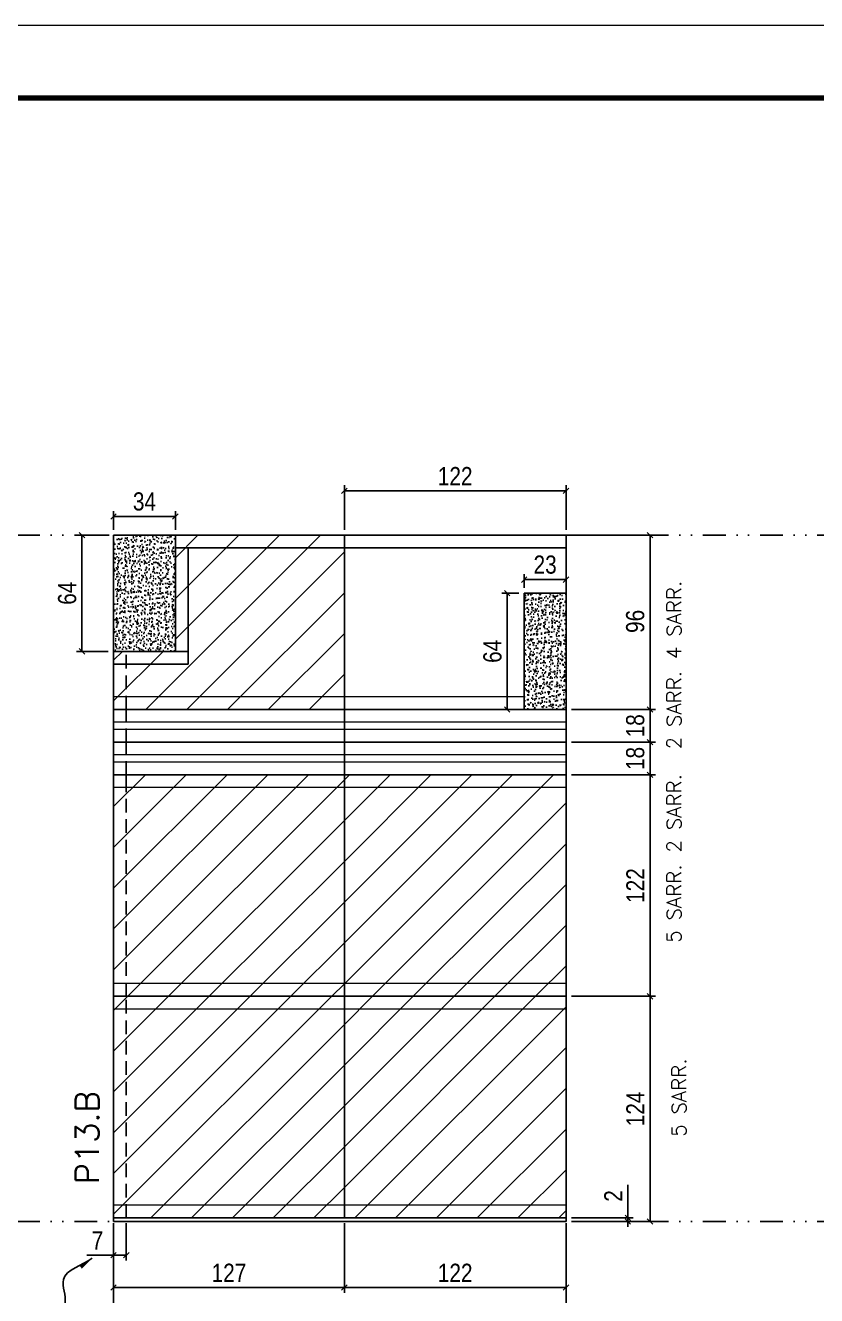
# Model space of a CAD drawing. Extents: x 2949 to 9203, y -16089 to 12527.
# Drawn here: x 3563 to 3999, y -3104 to -2405 of the extents above; entities that cross this region are included whole.
import ezdxf

# ---------------------------------------------------------------- set-up
doc = ezdxf.new("R2010")
doc.units = 0
for name, pattern in [('DASHED', [0.75, 0.5, -0.25]), ('DIVIDE2', [0.625, 0.25, -0.125, 0, -0.125, 0, -0.125]), ('HIDDEN', [0.375, 0.25, -0.125])]:
    doc.linetypes.add(name, pattern=pattern)
for name, color, linetype in [('COTA', 241, 'Continuous'), ('Nível', 160, 'Continuous'), ('Painéis', 200, 'Continuous'), ('SARR_2.2x7', 40, 'Continuous'), ('Sarrafo de Pressão', 42, 'HIDDEN')]:
    doc.layers.add(name, color=color, linetype=linetype)
for name, color, linetype, lineweight in [('Folhas', 255, 'Continuous', 9), ('Hachura', 251, 'Continuous', 9), ('Sarr 2.2x7', 40, 'Continuous', 9), ('SARRAFO DE PRESSAO', 251, 'DASHED', 9), ('Texto Seção', 7, 'Continuous', 15)]:
    doc.layers.add(name, color=color, linetype=linetype, lineweight=lineweight)
doc.styles.add('COTA TECNICA', font='techl___.ttf', dxfattribs={"height": 10})
doc.styles.add('COTA TECNICA-50', font='techl___.ttf', dxfattribs={"height": 10})
doc.styles.add('REGUA-120', font='ROMANS.shx', dxfattribs={"height": 15})
doc.styles.add('ROMANS', font='romans.shx')
doc.styles.get("Standard").update_dxf_attribs({"font": 'arial.ttf'})
doc.dimstyles.new('COTA PAINEL-50', dxfattribs={"dimtxt": 10, "dimasz": 3, "dimexe": 3, "dimexo": 3, "dimgap": 3, "dimtad": 1, "dimdec": 1, "dimzin": 12, "dimdsep": 46, "dimtxsty": 'COTA TECNICA-50', "dimblk1": 'OBLIQUE', "dimblk2": 'OBLIQUE', "dimsah": 1, "dimcen": 0.9, "dimclrd": 4, "dimclre": 4, "dimclrt": 240, "dimadec": 1, "dimazin": 3, "dimtfac": 1, "dimtdec": 1, "dimtmove": 0, "dimatfit": 3, "dimfxl": 1, "dimtolj": 1, "dimtzin": 12, "dimarcsym": 0})
doc.dimstyles.new('PAINEL', dxfattribs={"dimtxt": 10, "dimasz": 3, "dimexe": 3, "dimexo": 3, "dimgap": 3, "dimtad": 1, "dimdec": 1, "dimzin": 12, "dimdsep": 46, "dimtxsty": 'COTA TECNICA', "dimblk1": 'OBLIQUE', "dimblk2": 'OBLIQUE', "dimsah": 1, "dimcen": 0.9, "dimclrd": 4, "dimclre": 4, "dimclrt": 240, "dimadec": 1, "dimazin": 3, "dimtfac": 1, "dimtdec": 1, "dimtmove": 0, "dimatfit": 3, "dimfxl": 1, "dimtolj": 1, "dimtzin": 12, "dimarcsym": 0})
doc.dimstyles.get("Standard").update_dxf_attribs({"dimtxt": 0.18, "dimasz": 0.18, "dimexe": 0.18, "dimexo": 0.0625, "dimgap": 0.09, "dimtad": 0, "dimtih": 1, "dimtoh": 1, "dimdec": 4, "dimzin": 0, "dimdsep": 46, "dimtxsty": 'Standard', "dimcen": 0.09, "dimadec": 0, "dimazin": 0, "dimtfac": 1, "dimtdec": 4, "dimtofl": 0, "dimtmove": 0, "dimatfit": 3, "dimfxl": 1, "dimtolj": 1, "dimtzin": 0, "dimarcsym": 0})
pattern_1 = [(45, (-129255.467, -35347.797), (-11.2253202, 11.2253202), [])]

# ---------------------------------------------------------------- blocks, each defined once
blk = doc.blocks.new('9999999999')
at = {"layer": 'Folhas'}
blk.add_lwpolyline([(98138.98, 34190.21), (99623.98, 34190.21), (99623.98, 35240.21), (98138.98, 35240.21)], close=True, dxfattribs=at)
at = {"layer": 'Folhas', "color": 30, "const_width": 3}
blk.add_lwpolyline([(98213.98, 34230.21), (99583.98, 34230.21), (99583.98, 35200.21), (98213.98, 35200.21)], close=True, dxfattribs=at)
blk = doc.blocks.new('_Oblique')
at = {"color": 0, "linetype": 'ByBlock', "lineweight": -2}
blk.add_line((-0.5, -0.5), (0.5, 0.5), dxfattribs=at)
blk = doc.blocks.new('*D1622')
at = {"layer": 'COTA', "color": 4, "lineweight": -2, "transparency": 16777216}
for p, q in [((3611.71, -3064.46), (3611.71, -3128.41)), ((3860.71, -3064.46), (3860.71, -3128.41)), ((3611.71, -3125.41), (3860.71, -3125.41))]:
    blk.add_line(p, q, dxfattribs=at)
at = {"layer": 'Defpoints', "color": 0, "transparency": 16777216}
for p in [(3611.71, -3061.46), (3860.71, -3061.46), (3860.71, -3125.41)]:
    blk.add_point(p, dxfattribs=at)
at = {"layer": 'COTA', "color": 4, "lineweight": -2, "transparency": 16777216, "xscale": 3, "yscale": 3, "zscale": 3, "rotation": 180}
blk.add_blockref('_Oblique', (3611.71, -3125.41), dxfattribs=at)
at = {"layer": 'COTA', "color": 4, "lineweight": -2, "transparency": 16777216, "xscale": 3, "yscale": 3, "zscale": 3}
blk.add_blockref('_Oblique', (3860.71, -3125.41), dxfattribs=at)
at = {"layer": 'COTA', "color": 240, "transparency": 16777216, "insert": (3736.21, -3117.31), "char_height": 10, "attachment_point": 5, "style": 'COTA TECNICA'}
blk.add_mtext('\\A1;249', dxfattribs=at)
blk = doc.blocks.new('*D1623')
at = {"layer": 'COTA', "color": 4, "lineweight": -2, "transparency": 16777216}
for p, q in [((3611.71, -3066.46), (3611.71, -3084.97)), ((3618.71, -3064.46), (3618.71, -3084.97)), ((3611.71, -3081.97), (3596.98, -3081.97)), ((3618.71, -3081.97), (3611.71, -3081.97))]:
    blk.add_line(p, q, dxfattribs=at)
at = {"layer": 'Defpoints', "color": 0, "transparency": 16777216}
for p in [(3611.71, -3063.46), (3618.71, -3061.46), (3611.71, -3081.97)]:
    blk.add_point(p, dxfattribs=at)
at = {"layer": 'COTA', "color": 4, "lineweight": -2, "transparency": 16777216, "xscale": 3, "yscale": 3, "zscale": 3, "rotation": 180}
blk.add_blockref('_Oblique', (3611.71, -3081.97), dxfattribs=at)
at = {"layer": 'COTA', "color": 4, "lineweight": -2, "transparency": 16777216, "xscale": 3, "yscale": 3, "zscale": 3}
blk.add_blockref('_Oblique', (3618.71, -3081.97), dxfattribs=at)
at = {"layer": 'COTA', "color": 240, "transparency": 16777216, "insert": (3602.85, -3073.9), "char_height": 10, "attachment_point": 5, "style": 'COTA TECNICA-50'}
blk.add_mtext('\\A1;7', dxfattribs=at)
blk = doc.blocks.new('*D1624')
at = {"layer": 'COTA', "color": 4, "lineweight": -2, "transparency": 16777216}
for p, q in [((3863.71, -2939.46), (3909.95, -2939.46)), ((3906.95, -3063.46), (3906.95, -2939.46)), ((3863.71, -3063.46), (3909.95, -3063.46))]:
    blk.add_line(p, q, dxfattribs=at)
at = {"layer": 'Defpoints', "color": 0, "transparency": 16777216}
for p in [(3860.71, -2939.46), (3906.95, -2939.46), (3860.71, -3063.46)]:
    blk.add_point(p, dxfattribs=at)
at = {"layer": 'COTA', "color": 4, "lineweight": -2, "transparency": 16777216, "xscale": 3, "yscale": 3, "zscale": 3}
for p, rotation in [((3906.95, -2939.46), 90), ((3906.95, -3063.46), 270)]:
    blk.add_blockref('_Oblique', p, dxfattribs=dict(at, rotation=rotation))
at = {"layer": 'COTA', "color": 240, "transparency": 16777216, "insert": (3898.88, -3001.46), "char_height": 10, "attachment_point": 5, "rotation": 90, "style": 'COTA TECNICA-50'}
blk.add_mtext('\\A1;124', dxfattribs=at)
blk = doc.blocks.new('*D1625')
at = {"layer": 'COTA', "color": 4, "lineweight": -2, "transparency": 16777216}
for p, q in [((3894.72, -3061.46), (3894.72, -3043.35)), ((3863.71, -3061.46), (3897.72, -3061.46)), ((3863.71, -3063.46), (3897.72, -3063.46)), ((3894.72, -3063.46), (3894.72, -3061.46)), ((3894.72, -3063.46), (3894.72, -3066.46))]:
    blk.add_line(p, q, dxfattribs=at)
at = {"layer": 'Defpoints', "color": 0, "transparency": 16777216}
for p in [(3860.71, -3061.46), (3860.71, -3063.46), (3894.72, -3063.46)]:
    blk.add_point(p, dxfattribs=at)
at = {"layer": 'COTA', "color": 4, "lineweight": -2, "transparency": 16777216, "xscale": 3, "yscale": 3, "zscale": 3}
for p, rotation in [((3894.72, -3061.46), 270), ((3894.72, -3063.46), 90)]:
    blk.add_blockref('_Oblique', p, dxfattribs=dict(at, rotation=rotation))
at = {"layer": 'COTA', "color": 240, "transparency": 16777216, "insert": (3886.72, -3049.4), "char_height": 10, "attachment_point": 5, "rotation": 90, "style": 'COTA TECNICA-50'}
blk.add_mtext('\\A1;2', dxfattribs=at)
blk = doc.blocks.new('*D1626')
at = {"layer": 'COTA', "color": 4, "linetype": 'ByBlock', "lineweight": -2, "transparency": 16777216}
for p, q in [((3840.71, -2685.46), (3909.95, -2685.46)), ((3906.95, -2685.46), (3906.95, -2781.46)), ((3863.71, -2781.46), (3909.95, -2781.46))]:
    blk.add_line(p, q, dxfattribs=at)
at = {"layer": 'Defpoints', "color": 0, "linetype": 'ByBlock', "transparency": 16777216}
for p in [(3837.71, -2685.46), (3860.71, -2781.46), (3906.95, -2781.46)]:
    blk.add_point(p, dxfattribs=at)
at = {"layer": 'COTA', "color": 4, "linetype": 'ByBlock', "lineweight": -2, "transparency": 16777216, "xscale": 3, "yscale": 3, "zscale": 3}
for p, rotation in [((3906.95, -2685.46), 90), ((3906.95, -2781.46), 270)]:
    blk.add_blockref('_Oblique', p, dxfattribs=dict(at, rotation=rotation))
at = {"layer": 'COTA', "color": 240, "linetype": 'ByBlock', "transparency": 16777216, "insert": (3898.82, -2732.96), "char_height": 10, "attachment_point": 5, "rotation": 90, "style": 'COTA TECNICA'}
blk.add_mtext('\\A1;96', dxfattribs=at)
blk = doc.blocks.new('*D1627')
at = {"layer": 'COTA', "color": 4, "linetype": 'ByBlock', "lineweight": -2, "transparency": 16777216}
for p, q in [((3863.71, -2817.46), (3909.95, -2817.46)), ((3906.95, -2939.46), (3906.95, -2817.46)), ((3863.71, -2939.46), (3909.95, -2939.46))]:
    blk.add_line(p, q, dxfattribs=at)
at = {"layer": 'Defpoints', "color": 0, "linetype": 'ByBlock', "transparency": 16777216}
for p in [(3860.71, -2817.46), (3906.95, -2817.46), (3860.71, -2939.46)]:
    blk.add_point(p, dxfattribs=at)
at = {"layer": 'COTA', "color": 4, "linetype": 'ByBlock', "lineweight": -2, "transparency": 16777216, "xscale": 3, "yscale": 3, "zscale": 3}
for p, rotation in [((3906.95, -2817.46), 90), ((3906.95, -2939.46), 270)]:
    blk.add_blockref('_Oblique', p, dxfattribs=dict(at, rotation=rotation))
at = {"layer": 'COTA', "color": 240, "linetype": 'ByBlock', "transparency": 16777216, "insert": (3898.89, -2878.46), "char_height": 10, "attachment_point": 5, "rotation": 90, "style": 'COTA TECNICA'}
blk.add_mtext('\\A1;122', dxfattribs=at)
blk = doc.blocks.new('*D1647')
at = {"layer": 'COTA', "color": 4, "linetype": 'ByBlock', "lineweight": -2, "transparency": 16777216}
for p, q in [((3611.71, -3064.46), (3611.71, -3102.77)), ((3738.71, -3064.46), (3738.71, -3102.77)), ((3611.71, -3099.77), (3738.71, -3099.77))]:
    blk.add_line(p, q, dxfattribs=at)
at = {"layer": 'Defpoints', "color": 0, "linetype": 'ByBlock', "transparency": 16777216}
for p in [(3611.71, -3061.46), (3738.71, -3061.46), (3738.71, -3099.77)]:
    blk.add_point(p, dxfattribs=at)
at = {"layer": 'COTA', "color": 4, "linetype": 'ByBlock', "lineweight": -2, "transparency": 16777216, "xscale": 3, "yscale": 3, "zscale": 3, "rotation": 180}
blk.add_blockref('_Oblique', (3611.71, -3099.77), dxfattribs=at)
at = {"layer": 'COTA', "color": 4, "linetype": 'ByBlock', "lineweight": -2, "transparency": 16777216, "xscale": 3, "yscale": 3, "zscale": 3}
blk.add_blockref('_Oblique', (3738.71, -3099.77), dxfattribs=at)
at = {"layer": 'COTA', "color": 240, "linetype": 'ByBlock', "transparency": 16777216, "insert": (3675.21, -3091.7), "char_height": 10, "attachment_point": 5, "style": 'COTA TECNICA'}
blk.add_mtext('\\A1;127', dxfattribs=at)
blk = doc.blocks.new('*D1648')
at = {"layer": 'COTA', "color": 4, "linetype": 'ByBlock', "lineweight": -2, "transparency": 16777216}
for p, q in [((3738.71, -3064.46), (3738.71, -3102.77)), ((3860.71, -3066.46), (3860.71, -3102.77)), ((3738.71, -3099.77), (3860.71, -3099.77))]:
    blk.add_line(p, q, dxfattribs=at)
at = {"layer": 'Defpoints', "color": 0, "linetype": 'ByBlock', "transparency": 16777216}
for p in [(3738.71, -3061.46), (3860.71, -3063.46), (3860.71, -3099.77)]:
    blk.add_point(p, dxfattribs=at)
at = {"layer": 'COTA', "color": 4, "linetype": 'ByBlock', "lineweight": -2, "transparency": 16777216, "xscale": 3, "yscale": 3, "zscale": 3, "rotation": 180}
blk.add_blockref('_Oblique', (3738.71, -3099.77), dxfattribs=at)
at = {"layer": 'COTA', "color": 4, "linetype": 'ByBlock', "lineweight": -2, "transparency": 16777216, "xscale": 3, "yscale": 3, "zscale": 3}
blk.add_blockref('_Oblique', (3860.71, -3099.77), dxfattribs=at)
at = {"layer": 'COTA', "color": 240, "linetype": 'ByBlock', "transparency": 16777216, "insert": (3799.71, -3091.71), "char_height": 10, "attachment_point": 5, "style": 'COTA TECNICA'}
blk.add_mtext('\\A1;122', dxfattribs=at)
blk = doc.blocks.new('*D1638')
at = {"layer": 'COTA', "color": 4, "linetype": 'ByBlock', "lineweight": -2, "transparency": 16777216}
for p, q in [((3608.71, -2685.46), (3591.3, -2685.46)), ((3594.3, -2685.46), (3594.3, -2749.46)), ((3608.71, -2749.46), (3591.3, -2749.46))]:
    blk.add_line(p, q, dxfattribs=at)
at = {"layer": 'Defpoints', "color": 0, "linetype": 'ByBlock', "transparency": 16777216}
for p in [(3611.71, -2685.46), (3594.3, -2749.46), (3611.71, -2749.46)]:
    blk.add_point(p, dxfattribs=at)
at = {"layer": 'COTA', "color": 4, "linetype": 'ByBlock', "lineweight": -2, "transparency": 16777216, "xscale": 3, "yscale": 3, "zscale": 3}
for p, rotation in [((3594.3, -2685.46), 90), ((3594.3, -2749.46), 270)]:
    blk.add_blockref('_Oblique', p, dxfattribs=dict(at, rotation=rotation))
at = {"layer": 'COTA', "color": 240, "linetype": 'ByBlock', "transparency": 16777216, "insert": (3586.2, -2717.46), "char_height": 10, "attachment_point": 5, "rotation": 90, "style": 'COTA TECNICA'}
blk.add_mtext('\\A1;64', dxfattribs=at)
blk = doc.blocks.new('*D1639')
at = {"layer": 'COTA', "color": 4, "linetype": 'ByBlock', "lineweight": -2, "transparency": 16777216}
for p, q in [((3611.71, -2682.46), (3611.71, -2672.19)), ((3645.71, -2682.46), (3645.71, -2672.19)), ((3611.71, -2675.19), (3645.71, -2675.19))]:
    blk.add_line(p, q, dxfattribs=at)
at = {"layer": 'Defpoints', "color": 0, "linetype": 'ByBlock', "transparency": 16777216}
for p in [(3645.71, -2675.19), (3611.71, -2685.46), (3645.71, -2685.46)]:
    blk.add_point(p, dxfattribs=at)
at = {"layer": 'COTA', "color": 4, "linetype": 'ByBlock', "lineweight": -2, "transparency": 16777216, "xscale": 3, "yscale": 3, "zscale": 3, "rotation": 180}
blk.add_blockref('_Oblique', (3611.71, -2675.19), dxfattribs=at)
at = {"layer": 'COTA', "color": 4, "linetype": 'ByBlock', "lineweight": -2, "transparency": 16777216, "xscale": 3, "yscale": 3, "zscale": 3}
blk.add_blockref('_Oblique', (3645.71, -2675.19), dxfattribs=at)
at = {"layer": 'COTA', "color": 240, "linetype": 'ByBlock', "transparency": 16777216, "insert": (3628.71, -2666.97), "char_height": 10, "attachment_point": 5, "style": 'COTA TECNICA'}
blk.add_mtext('\\A1;34', dxfattribs=at)
blk = doc.blocks.new('*D1653')
at = {"layer": 'COTA', "color": 4, "lineweight": -2, "transparency": 16777216}
for p, q in [((3863.71, -2799.46), (3909.95, -2799.46)), ((3906.95, -2817.46), (3906.95, -2799.46)), ((3863.71, -2817.46), (3909.95, -2817.46))]:
    blk.add_line(p, q, dxfattribs=at)
at = {"layer": 'Defpoints', "color": 0, "transparency": 16777216}
for p in [(3860.71, -2799.46), (3906.95, -2799.46), (3860.71, -2817.46)]:
    blk.add_point(p, dxfattribs=at)
at = {"layer": 'COTA', "color": 4, "lineweight": -2, "transparency": 16777216, "xscale": 3, "yscale": 3, "zscale": 3}
for p, rotation in [((3906.95, -2799.46), 90), ((3906.95, -2817.46), 270)]:
    blk.add_blockref('_Oblique', p, dxfattribs=dict(at, rotation=rotation))
at = {"layer": 'COTA', "color": 240, "transparency": 16777216, "insert": (3898.85, -2808.46), "char_height": 10, "attachment_point": 5, "rotation": 90, "style": 'COTA TECNICA'}
blk.add_mtext('\\A1;18', dxfattribs=at)
blk = doc.blocks.new('*D2822')
at = {"layer": 'COTA', "color": 4, "lineweight": -2, "transparency": 16777216}
for p, q in [((3863.71, -2781.46), (3909.95, -2781.46)), ((3906.95, -2799.46), (3906.95, -2781.46)), ((3863.71, -2799.46), (3909.95, -2799.46))]:
    blk.add_line(p, q, dxfattribs=at)
at = {"layer": 'Defpoints', "color": 0, "transparency": 16777216}
for p in [(3860.71, -2781.46), (3906.95, -2781.46), (3860.71, -2799.46)]:
    blk.add_point(p, dxfattribs=at)
at = {"layer": 'COTA', "color": 4, "lineweight": -2, "transparency": 16777216, "xscale": 3, "yscale": 3, "zscale": 3}
for p, rotation in [((3906.95, -2781.46), 90), ((3906.95, -2799.46), 270)]:
    blk.add_blockref('_Oblique', p, dxfattribs=dict(at, rotation=rotation))
at = {"layer": 'COTA', "color": 240, "transparency": 16777216, "insert": (3898.85, -2790.46), "char_height": 10, "attachment_point": 5, "rotation": 90, "style": 'COTA TECNICA-50'}
blk.add_mtext('\\A1;18', dxfattribs=at)
blk = doc.blocks.new('*D2836')
at = {"layer": 'COTA', "color": 4, "lineweight": -2, "transparency": 16777216}
for p, q in [((3738.71, -2682.46), (3738.71, -2658.01)), ((3860.71, -2682.46), (3860.71, -2658.01)), ((3738.71, -2661.01), (3860.71, -2661.01))]:
    blk.add_line(p, q, dxfattribs=at)
at = {"layer": 'Defpoints', "color": 0, "transparency": 16777216}
for p in [(3860.71, -2661.01), (3738.71, -2685.46), (3860.71, -2685.46)]:
    blk.add_point(p, dxfattribs=at)
at = {"layer": 'COTA', "color": 4, "lineweight": -2, "transparency": 16777216, "xscale": 3, "yscale": 3, "zscale": 3, "rotation": 180}
blk.add_blockref('_Oblique', (3738.71, -2661.01), dxfattribs=at)
at = {"layer": 'COTA', "color": 4, "lineweight": -2, "transparency": 16777216, "xscale": 3, "yscale": 3, "zscale": 3}
blk.add_blockref('_Oblique', (3860.71, -2661.01), dxfattribs=at)
at = {"layer": 'COTA', "color": 240, "transparency": 16777216, "insert": (3799.71, -2652.95), "char_height": 10, "attachment_point": 5, "style": 'COTA TECNICA-50'}
blk.add_mtext('\\A1;122', dxfattribs=at)
blk = doc.blocks.new('*D2837')
at = {"layer": 'COTA', "color": 4, "lineweight": -2, "transparency": 16777216}
for p, q in [((3837.71, -2714.46), (3837.71, -2706.97)), ((3860.71, -2714.46), (3860.71, -2706.97)), ((3860.71, -2709.97), (3837.71, -2709.97))]:
    blk.add_line(p, q, dxfattribs=at)
at = {"layer": 'Defpoints', "color": 0, "transparency": 16777216}
for p in [(3837.71, -2709.97), (3837.71, -2717.46), (3860.71, -2717.46)]:
    blk.add_point(p, dxfattribs=at)
at = {"layer": 'COTA', "color": 4, "lineweight": -2, "transparency": 16777216, "xscale": 3, "yscale": 3, "zscale": 3, "rotation": 180}
blk.add_blockref('_Oblique', (3837.71, -2709.97), dxfattribs=at)
at = {"layer": 'COTA', "color": 4, "lineweight": -2, "transparency": 16777216, "xscale": 3, "yscale": 3, "zscale": 3}
blk.add_blockref('_Oblique', (3860.71, -2709.97), dxfattribs=at)
at = {"layer": 'COTA', "color": 240, "transparency": 16777216, "insert": (3849.21, -2701.75), "char_height": 10, "attachment_point": 5, "style": 'COTA TECNICA-50'}
blk.add_mtext('\\A1;23', dxfattribs=at)
blk = doc.blocks.new('*D2838')
at = {"layer": 'COTA', "color": 4, "lineweight": -2, "transparency": 16777216}
for p, q in [((3834.71, -2717.46), (3825.37, -2717.46)), ((3828.37, -2717.46), (3828.37, -2781.46)), ((3834.71, -2781.46), (3825.37, -2781.46))]:
    blk.add_line(p, q, dxfattribs=at)
at = {"layer": 'Defpoints', "color": 0, "transparency": 16777216}
for p in [(3837.71, -2717.46), (3828.37, -2781.46), (3837.71, -2781.46)]:
    blk.add_point(p, dxfattribs=at)
at = {"layer": 'COTA', "color": 4, "lineweight": -2, "transparency": 16777216, "xscale": 3, "yscale": 3, "zscale": 3}
for p, rotation in [((3828.37, -2717.46), 90), ((3828.37, -2781.46), 270)]:
    blk.add_blockref('_Oblique', p, dxfattribs=dict(at, rotation=rotation))
at = {"layer": 'COTA', "color": 240, "transparency": 16777216, "insert": (3820.27, -2749.46), "char_height": 10, "attachment_point": 5, "rotation": 90, "style": 'COTA TECNICA-50'}
blk.add_mtext('\\A1;64', dxfattribs=at)

msp = doc.modelspace()

# ---------------------------------------------------------------- hatches: boundary and pattern name
at = {"layer": 'COTA', "linetype": 'ByBlock'}
h = msp.add_hatch(dxfattribs=at)
h.set_pattern_fill('AR-CONC', color=256, scale=0.03)
h.set_pattern_definition([(50, (-129255.4665, -33018.6465), (5.46554007, -0.47817257), [0.5715, -6.2865]), (355, (-129255.4665, -33018.6465), (-1.05730264, 5.73170536), [0.4572, -5.02921753]), (100.4514447, (-129255.011, -33018.6863), (4.40823741, 5.25353256), [0.48570026, -5.34270734]), (46.1842, (-129255.4665, -33017.1225), (8.13237123, -1.26126984), [0.85725, -9.42975]), (96.6355576, (-129254.789, -33017.2276), (7.122124, 7.42278374), [0.7285507, -8.01406824]), (351.184151, (-129255.4665, -33017.1225), (7.122124, 7.42278374), [0.685799, -7.54379196]), (21, (-129254.7045, -33017.5035), (4.54843174, -3.06795595), [0.5715, -6.2865]), (326, (-129254.7045, -33017.5035), (1.85406085, 5.52563898), [0.4572, -5.0292]), (71.451445, (-129254.3255, -33017.759), (6.40249258, 2.45768307), [0.48570026, -5.34269813]), (37.5, (-129255.4665, -33018.6465), (0.092658098, 2.536651166), [0, -4.96824, 0, -5.1054, 0, -5.04825]), (7.5, (-129255.4665, -33018.6465), (2.004589875, 3.005417245), [0, -2.91084, 0, -4.85394, 0, -1.92405]), (327.5, (-129257.1658, -33018.6465), (4.067717855, -0.17186232), [0, -1.905, 0, -5.9436, 0, -7.8867]), (317.5, (-129257.9278, -33018.6465), (4.44387544, 0.76279473), [0, -2.4765, 0, -3.94716, 0, -5.6007])])
h.paths.add_polyline_path([(3645.71, -2685.46), (3611.71, -2685.46), (3611.71, -2749.46), (3645.71, -2749.46)])
h = msp.add_hatch(dxfattribs=at)
h.set_pattern_fill('AR-CONC', color=256, scale=0.03)
h.paths.add_polyline_path([(3860.71, -2717.46), (3837.71, -2717.46), (3837.71, -2781.46), (3860.71, -2781.46)])
at = {"layer": 'Hachura', "linetype": 'ByBlock'}
h = msp.add_hatch(dxfattribs=at)
h.set_pattern_fill('ANSI31', color=256, scale=5)
h.set_pattern_definition([(45, (-2336.75, -2843.194), (-11.22532, 11.22532), [])])
h.paths.add_polyline_path([(3738.71, -2685.46), (3645.71, -2685.46), (3645.71, -2749.46), (3611.71, -2749.46), (3611.71, -2781.46), (3738.71, -2781.46)])
h = msp.add_hatch(dxfattribs=at)
h.set_pattern_fill('ANSI31', color=256, scale=5)
h.set_pattern_definition(pattern_1)
h.paths.add_polyline_path([(3611.71, -2817.46), (3611.71, -2939.46), (3738.71, -2939.46), (3738.71, -2817.46)])
h = msp.add_hatch(dxfattribs=at)
h.set_pattern_fill('ANSI31', color=256, scale=5)
h.set_pattern_definition(pattern_1)
h.paths.add_polyline_path([(3860.71, -2939.46), (3860.71, -2817.46), (3738.71, -2817.46), (3738.71, -2939.46)])
h = msp.add_hatch(dxfattribs=at)
h.set_pattern_fill('ANSI31', color=256, scale=5)
h.set_pattern_definition(pattern_1)
h.paths.add_polyline_path([(3738.71, -2939.46), (3611.71, -2939.46), (3611.71, -3061.46), (3738.71, -3061.46)])
h = msp.add_hatch(dxfattribs=at)
h.set_pattern_fill('ANSI31', color=256, scale=5)
h.set_pattern_definition(pattern_1)
h.paths.add_polyline_path([(3738.71, -2939.46), (3738.71, -3061.46), (3860.71, -3061.46), (3860.71, -2939.46)])

# ---------------------------------------------------------------- linework, layer by layer
at = {"layer": 'COTA', "linetype": 'ByBlock'}
for p, q in [((3645.71, -2685.46), (3611.71, -2685.46)), ((3611.71, -2685.46), (3611.71, -2749.46)), ((3860.71, -2781.46), (3860.71, -2717.46))]:
    msp.add_line(p, q, dxfattribs=at)
at = {"layer": 'Nível', "color": 4, "linetype": 'DIVIDE2', "ltscale": 50}
for p, q in [((3024.03, -2685.46), (4394.03, -2685.46)), ((3024.03, -3063.46), (4394.03, -3063.46))]:
    msp.add_line(p, q, dxfattribs=at)
at = {"layer": 'Painéis'}
for p, q in [((3860.71, -2685.46), (3645.71, -2685.46)), ((3645.71, -2685.46), (3645.71, -2749.46)), ((3738.71, -2685.46), (3738.71, -3061.46)), ((3860.71, -2717.46), (3860.71, -2685.46)), ((3837.71, -2781.46), (3837.71, -2717.46)), ((3860.71, -2717.46), (3837.71, -2717.46)), ((3860.71, -2747.46), (3860.71, -2747.46)), ((3645.71, -2749.46), (3611.71, -2749.46)), ((3611.71, -2749.46), (3611.71, -2749.46)), ((3611.71, -2781.46), (3611.71, -2749.46)), ((3860.71, -2781.46), (3611.71, -2781.46)), ((3611.71, -2817.46), (3611.71, -2781.46)), ((3860.71, -2781.46), (3860.71, -2817.46)), ((3860.71, -2799.46), (3611.71, -2799.46)), ((3611.71, -2817.46), (3611.71, -3061.46)), ((3860.71, -2817.46), (3611.71, -2817.46)), ((3860.71, -3061.46), (3860.71, -2817.46)), ((3860.71, -2939.46), (3611.71, -2939.46)), ((3611.71, -3061.46), (3860.71, -3061.46))]:
    msp.add_line(p, q, dxfattribs=at)
msp.add_lwpolyline([(3611.71, -3061.46), (3860.71, -3061.46), (3860.71, -3063.46), (3611.71, -3063.46)], close=True, dxfattribs=at)
at = {"layer": 'Sarr 2.2x7'}
for p, q in [((3738.71, -2774.46), (3611.71, -2774.46)), ((3837.71, -2774.46), (3738.71, -2774.46)), ((3860.71, -2788.46), (3611.71, -2788.46)), ((3860.71, -2792.46), (3611.71, -2792.46)), ((3860.71, -2806.46), (3611.71, -2806.46)), ((3860.71, -2810.46), (3611.71, -2810.46)), ((3860.71, -2824.46), (3611.71, -2824.46)), ((3860.71, -2932.46), (3611.71, -2932.46)), ((3860.71, -2946.46), (3611.71, -2946.46)), ((3860.71, -3054.46), (3611.71, -3054.46)), ((3860.71, -3061.46), (3611.71, -3061.46))]:
    msp.add_line(p, q, dxfattribs=at)
at = {"layer": 'Sarr 2.2x7', "linetype": 'Continuous'}
for p, q in [((3611.71, -2939.46), (3611.71, -2932.46)), ((3860.71, -2939.46), (3860.71, -2932.46)), ((3611.71, -3061.46), (3611.71, -3054.46)), ((3860.71, -3061.46), (3860.71, -3054.46))]:
    msp.add_line(p, q, dxfattribs=at)
at = {"layer": 'SARR_2.2x7'}
for p, q in [((3645.71, -2692.46), (3860.71, -2692.46)), ((3652.71, -2692.46), (3652.71, -2749.46)), ((3645.71, -2749.46), (3652.71, -2749.46)), ((3652.71, -2749.46), (3652.71, -2756.46)), ((3652.71, -2749.46), (3652.71, -2756.46)), ((3652.71, -2756.46), (3611.71, -2756.46))]:
    msp.add_line(p, q, dxfattribs=at)
at = {"layer": 'Sarrafo de Pressão', "ltscale": 30}
for p, q in [((3618.71, -2781.46), (3618.71, -2749.46)), ((3618.71, -2799.46), (3618.71, -2781.46)), ((3618.71, -2817.46), (3618.71, -2799.46)), ((3618.71, -2822.46), (3618.71, -2817.46)), ((3618.71, -2939.46), (3618.71, -2822.46)), ((3618.71, -3061.46), (3618.71, -2939.46))]:
    msp.add_line(p, q, dxfattribs=at)

# ---------------------------------------------------------------- block references
at = {"layer": 'SARRAFO DE PRESSAO', "color": 6, "linetype": 'ByBlock'}
msp.add_blockref('9999999999', (-95189.94, -37644.95), dxfattribs=at)

# ---------------------------------------------------------------- texts
at = {"layer": 'Texto Seção', "linetype": 'Continuous', "style": 'ROMANS'}
for s, p in [('4 SARR.', (3924.15, -2753.77)), ('2 SARR.', (3924.15, -2803.43)), ('2 SARR.', (3924.15, -2860.27)), ('5 SARR.', (3924.15, -2909.99)), ('5 SARR.', (3926.86, -3016.83))]:
    msp.add_text(s, height=8, rotation=90, dxfattribs=at).set_placement(p)
at = {"layer": 'Texto Seção', "insert": (3603.68, -3042.99), "char_height": 13, "width": 285.3299, "attachment_point": 7, "rotation": 90, "style": 'REGUA-120'}
msp.add_mtext('P13.B', dxfattribs=at)

# ---------------------------------------------------------------- dimensions: what is measured, and where the dimension line sits
at = {"layer": 'COTA'}
for base, p1, p2, picture, middle in [((3860.71, -2661.01), (3738.71, -2685.46), (3860.71, -2685.46), '*D2836', (3799.71, -2652.95)), ((3837.71, -2709.97), (3860.71, -2717.46), (3837.71, -2717.46), '*D2837', (3849.21, -2701.75))]:
    dim = msp.add_linear_dim(base=base, p1=p1, p2=p2, dimstyle='COTA PAINEL-50', dxfattribs=at)
    dim.commit()
    dim.dimension.update_dxf_attribs({"geometry": picture, "text_midpoint": middle})
at = {"layer": 'COTA', "linetype": 'ByBlock'}
for base, p1, p2, picture, middle in [((3645.71, -2675.19), (3611.71, -2685.46), (3645.71, -2685.46), '*D1639', (3628.71, -2666.97)), ((3738.71, -3099.77), (3611.71, -3061.46), (3738.71, -3061.46), '*D1647', (3675.21, -3091.7))]:
    dim = msp.add_linear_dim(base=base, p1=p1, p2=p2, dimstyle='PAINEL', dxfattribs=at)
    dim.commit()
    dim.dimension.update_dxf_attribs({"geometry": picture, "text_midpoint": middle})
for base, p1, p2, picture, middle in [((3594.3, -2749.46), (3611.71, -2685.46), (3611.71, -2749.46), '*D1638', (3586.2, -2717.46)), ((3906.95, -2817.46), (3860.71, -2939.46), (3860.71, -2817.46), '*D1627', (3898.89, -2878.46))]:
    dim = msp.add_linear_dim(base=base, p1=p1, p2=p2, angle=90, dimstyle='PAINEL', dxfattribs=at)
    dim.commit()
    dim.dimension.update_dxf_attribs({"geometry": picture, "text_midpoint": middle})
dim = msp.add_linear_dim(base=(3906.95, -2781.46), p1=(3837.71, -2685.46), p2=(3860.71, -2781.46), angle=90, dimstyle='PAINEL', dxfattribs=at)
dim.commit()
dim.dimension.update_dxf_attribs({"geometry": '*D1626', "text_midpoint": (3906.95, -2732.96), "dimtype": 160})
at = {"layer": 'COTA'}
for base, p1, p2, angle, dimstyle, picture, middle in [((3828.37, -2781.46), (3837.71, -2717.46), (3837.71, -2781.46), 90, 'COTA PAINEL-50', '*D2838', (3820.27, -2749.46)), ((3906.95, -2781.46), (3860.71, -2799.46), (3860.71, -2781.46), 90, 'COTA PAINEL-50', '*D2822', (3898.85, -2790.46)), ((3906.95, -2799.46), (3860.71, -2817.46), (3860.71, -2799.46), 90, 'PAINEL', '*D1653', (3898.85, -2808.46)), ((3906.95, -2939.46), (3860.71, -3063.46), (3860.71, -2939.46), 90, 'COTA PAINEL-50', '*D1624', (3898.88, -3001.46)), ((3611.71, -3081.97), (3618.71, -3061.46), (3611.71, -3063.46), 180, 'COTA PAINEL-50', '*D1623', (3602.85, -3073.9))]:
    dim = msp.add_linear_dim(base=base, p1=p1, p2=p2, angle=angle, dimstyle=dimstyle, dxfattribs=at)
    dim.commit()
    dim.dimension.update_dxf_attribs({"geometry": picture, "text_midpoint": middle})
dim = msp.add_linear_dim(base=(3894.72, -3063.46), p1=(3860.71, -3061.46), p2=(3860.71, -3063.46), angle=90, dimstyle='COTA PAINEL-50', dxfattribs=at)
dim.commit()
dim.dimension.update_dxf_attribs({"geometry": '*D1625', "text_midpoint": (3894.72, -3049.4), "dimtype": 160})
dim = msp.add_linear_dim(base=(3860.71, -3125.41), p1=(3611.71, -3061.46), p2=(3860.71, -3061.46), dimstyle='PAINEL', override={"dimarcsym": 2}, dxfattribs=at)
dim.commit()
dim.dimension.update_dxf_attribs({"geometry": '*D1622', "text_midpoint": (3736.21, -3117.31)})
at = {"layer": 'COTA', "linetype": 'ByBlock'}
dim = msp.add_linear_dim(base=(3860.71, -3099.77), p1=(3738.71, -3061.46), p2=(3860.71, -3063.46), dimstyle='PAINEL', override={"dimtmove": 1}, dxfattribs=at)
dim.commit()
dim.dimension.update_dxf_attribs({"geometry": '*D1648', "text_midpoint": (3799.71, -3091.71)})

# ---------------------------------------------------------------- leaders
at = {"layer": 'COTA', "path_type": 1}
msp.add_leader([(3599.88, -3083.64), (3584.1, -3095.47), (3585.02, -3108.48), (3579.47, -3118.26)], dimstyle='Standard', override={"dimasz": 8}, dxfattribs=at)

doc.saveas('drawing.dxf')
